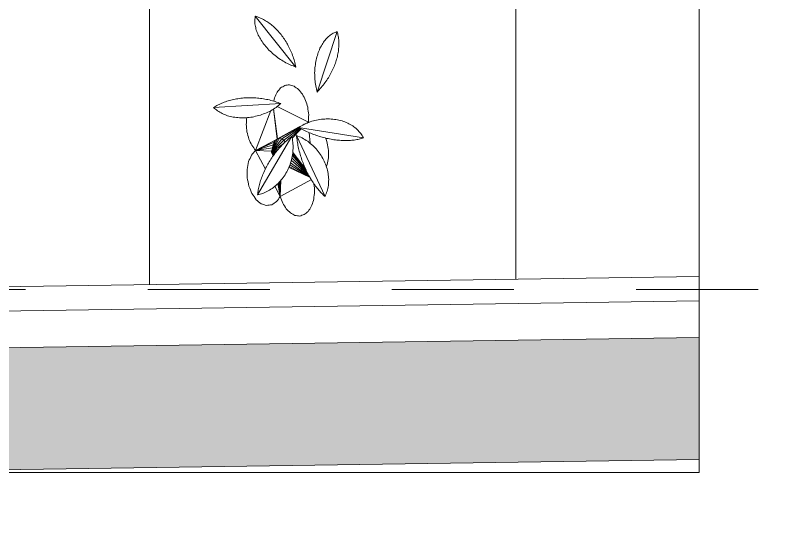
# Model space of a CAD drawing. Header units: metres. Extents: x 10.2 to 20.8, y -0.2 to 6.6.
# Drawn here: x 17.675 to 18.304, y -0.2 to 0.224 of the extents above; entities that cross this region are included whole.
import ezdxf

# ---------------------------------------------------------------- set-up
doc = ezdxf.new("R2010")
doc.units = ezdxf.units.M
doc.linetypes.add('_Pontos', pattern=[0.002, 0, -0.002])
for name, color, linetype, lineweight in [('Arestas comuns', 10, 'Continuous', 9), ('Importações nas famílias', 250, 'Continuous', 5), ('Níveis', 10, 'Continuous', 9), ('Padrão de corte', 7, 'Continuous', 20), ('Paredes', 7, 'Continuous', 5), ('Pilares estruturais', 7, 'Continuous', 5), ('Pisos', 7, 'Continuous', 5), ('Vegetação', 7, 'Continuous', 5)]:
    doc.layers.add(name, color=color, linetype=linetype, lineweight=lineweight)

# ---------------------------------------------------------------- blocks, each defined once
blk = doc.blocks.new('Planta_pergolado_12200 - plantas pergolado_skp_Component_12-V96-Corte 3')
at = {"layer": 'Importações nas famílias'}
blk.add_line((17.86232, 0.37591), (17.84592, 0.32646), dxfattribs=at)
at = {"layer": 'Importações nas famílias', "flags": 128}
for points in [[(17.85305, 0.36976), (17.85377, 0.37046), (17.85449, 0.37116), (17.85521, 0.37186), (17.85593, 0.37256)], [(17.85593, 0.37256), (17.85671, 0.37308), (17.85749, 0.3736), (17.85827, 0.37411), (17.85905, 0.37463)], [(17.85905, 0.37463), (17.85987, 0.37495), (17.86069, 0.37527), (17.8615, 0.37559), (17.86232, 0.37591)], [(17.86232, 0.37591), (17.86255, 0.37499), (17.86278, 0.37407), (17.863, 0.37315), (17.86323, 0.37223)], [(17.86323, 0.37223), (17.86335, 0.37125), (17.86347, 0.37027), (17.86359, 0.36929), (17.86371, 0.36831)], [(17.84825, 0.36223), (17.8488, 0.36324), (17.84936, 0.36426), (17.84991, 0.36527), (17.85047, 0.36629)], [(17.85047, 0.36629), (17.85111, 0.36716), (17.85176, 0.36802), (17.8524, 0.36889), (17.85305, 0.36976)], [(17.86371, 0.36831), (17.86372, 0.36728), (17.86373, 0.36625), (17.86374, 0.36522), (17.86374, 0.3642)], [(17.84645, 0.35767), (17.8469, 0.35881), (17.84735, 0.35995), (17.8478, 0.36109), (17.84825, 0.36223)], [(17.86335, 0.35994), (17.86314, 0.35885), (17.86293, 0.35777), (17.86272, 0.35668), (17.86251, 0.35559)], [(17.86374, 0.3642), (17.86364, 0.36313), (17.86355, 0.36207), (17.86345, 0.36101), (17.86335, 0.35994)], [(17.84424, 0.34753), (17.84446, 0.34883), (17.84467, 0.35013), (17.84489, 0.35143), (17.8451, 0.35274)], [(17.8451, 0.35274), (17.84544, 0.35397), (17.84577, 0.35521), (17.84611, 0.35644), (17.84645, 0.35767)], [(17.86251, 0.35559), (17.8622, 0.35449), (17.86189, 0.35339), (17.86157, 0.35229), (17.86126, 0.35119)], [(17.84389, 0.34217), (17.84398, 0.34351), (17.84407, 0.34485), (17.84416, 0.34619), (17.84424, 0.34753)], [(17.85959, 0.34679), (17.85908, 0.3457), (17.85857, 0.34461), (17.85805, 0.34352), (17.85754, 0.34244)], [(17.86126, 0.35119), (17.86084, 0.35009), (17.86043, 0.34899), (17.86001, 0.34789), (17.85959, 0.34679)], [(17.84406, 0.33679), (17.84402, 0.33813), (17.84398, 0.33948), (17.84394, 0.34082), (17.84389, 0.34217)], [(17.85754, 0.34244), (17.85693, 0.34137), (17.85633, 0.34031), (17.85572, 0.33925), (17.85511, 0.33818)], [(17.84474, 0.33151), (17.84457, 0.33283), (17.8444, 0.33415), (17.84423, 0.33547), (17.84406, 0.33679)], [(17.85235, 0.33407), (17.85158, 0.33309), (17.85081, 0.33211), (17.85004, 0.33113), (17.84927, 0.33015)], [(17.85511, 0.33818), (17.85442, 0.33715), (17.85373, 0.33613), (17.85304, 0.3351), (17.85235, 0.33407)], [(17.84592, 0.32646), (17.84562, 0.32773), (17.84533, 0.32899), (17.84504, 0.33025), (17.84474, 0.33151)], [(17.84927, 0.33015), (17.84843, 0.32923), (17.8476, 0.32831), (17.84676, 0.32739), (17.84592, 0.32646)]]:
    blk.add_lwpolyline(points, dxfattribs=at)
blk = doc.blocks.new('Planta_pergolado_12200 - plantas pergolado_skp_Component_12-V104-Corte 3')
at = {"layer": 'Importações nas famílias'}
blk.add_line((17.87154, 0.22378), (17.90483, 0.18206), dxfattribs=at)
at = {"layer": 'Importações nas famílias', "flags": 128}
for points in [[(17.87108, 0.22023), (17.87119, 0.22111), (17.87131, 0.222), (17.87142, 0.22289), (17.87154, 0.22378)], [(17.87154, 0.22378), (17.87249, 0.22343), (17.87343, 0.22309), (17.87438, 0.22274), (17.87533, 0.22239)], [(17.87533, 0.22239), (17.87626, 0.22192), (17.8772, 0.22145), (17.87813, 0.22099), (17.87906, 0.22052)], [(17.87906, 0.22052), (17.87997, 0.21993), (17.88088, 0.21935), (17.88179, 0.21877), (17.88269, 0.21818)], [(17.87134, 0.21637), (17.87127, 0.21734), (17.87121, 0.2183), (17.87114, 0.21926), (17.87108, 0.22023)], [(17.87232, 0.21231), (17.87207, 0.21333), (17.87183, 0.21434), (17.87158, 0.21536), (17.87134, 0.21637)], [(17.88269, 0.21818), (17.88357, 0.21749), (17.88444, 0.21679), (17.88531, 0.2161), (17.88618, 0.21541)], [(17.88618, 0.21541), (17.88701, 0.21461), (17.88783, 0.21382), (17.88866, 0.21303), (17.88949, 0.21223)], [(17.87399, 0.20815), (17.87357, 0.20919), (17.87315, 0.21023), (17.87273, 0.21127), (17.87232, 0.21231)], [(17.87632, 0.20397), (17.87574, 0.20501), (17.87515, 0.20606), (17.87457, 0.2071), (17.87399, 0.20815)], [(17.88949, 0.21223), (17.89026, 0.21134), (17.89103, 0.21046), (17.89181, 0.20957), (17.89258, 0.20868)], [(17.89258, 0.20868), (17.89329, 0.20771), (17.894, 0.20674), (17.89471, 0.20578), (17.89541, 0.20481)], [(17.87925, 0.19987), (17.87851, 0.20089), (17.87778, 0.20192), (17.87705, 0.20294), (17.87632, 0.20397)], [(17.89541, 0.20481), (17.89605, 0.20376), (17.89669, 0.20272), (17.89733, 0.20168), (17.89797, 0.20064)], [(17.88271, 0.19596), (17.88184, 0.19694), (17.88098, 0.19791), (17.88011, 0.19889), (17.87925, 0.19987)], [(17.88662, 0.19232), (17.88564, 0.19323), (17.88467, 0.19414), (17.88369, 0.19505), (17.88271, 0.19596)], [(17.89797, 0.20064), (17.89853, 0.19954), (17.89909, 0.19844), (17.89965, 0.19733), (17.90021, 0.19623)], [(17.90021, 0.19623), (17.90069, 0.19508), (17.90116, 0.19393), (17.90164, 0.19278), (17.90211, 0.19163)], [(17.89089, 0.18904), (17.88983, 0.18986), (17.88876, 0.19068), (17.88769, 0.1915), (17.88662, 0.19232)], [(17.89542, 0.18619), (17.89429, 0.1869), (17.89316, 0.18761), (17.89203, 0.18833), (17.89089, 0.18904)], [(17.90211, 0.19163), (17.9025, 0.19045), (17.90289, 0.18926), (17.90327, 0.18808), (17.90366, 0.18689)], [(17.90011, 0.18385), (17.89894, 0.18444), (17.89777, 0.18502), (17.8966, 0.18561), (17.89542, 0.18619)], [(17.90483, 0.18206), (17.90365, 0.18251), (17.90247, 0.18296), (17.90129, 0.1834), (17.90011, 0.18385)], [(17.90366, 0.18689), (17.90395, 0.18569), (17.90425, 0.18448), (17.90454, 0.18327), (17.90483, 0.18206)]]:
    blk.add_lwpolyline(points, dxfattribs=at)
blk = doc.blocks.new('Planta_pergolado_12200 - plantas pergolado_skp_Component_12-V98-Corte 3')
at = {"layer": 'Importações nas famílias'}
blk.add_line((17.88392, 0.28888), (17.83077, 0.29751), dxfattribs=at)
at = {"layer": 'Importações nas famílias', "flags": 128}
for points in [[(17.83533, 0.30008), (17.83656, 0.30058), (17.8378, 0.30108), (17.83903, 0.30159), (17.84026, 0.30209)], [(17.84026, 0.30209), (17.84156, 0.30245), (17.84285, 0.3028), (17.84415, 0.30316), (17.84545, 0.30351)], [(17.84545, 0.30351), (17.84678, 0.30371), (17.84811, 0.30391), (17.84944, 0.30411), (17.85077, 0.3043)], [(17.85077, 0.3043), (17.85211, 0.30434), (17.85344, 0.30438), (17.85477, 0.30441), (17.85611, 0.30445)], [(17.85611, 0.30445), (17.85741, 0.30432), (17.85872, 0.30419), (17.86002, 0.30407), (17.86132, 0.30394)], [(17.86132, 0.30394), (17.86257, 0.30365), (17.86382, 0.30337), (17.86506, 0.30308), (17.86631, 0.30279)], [(17.86631, 0.30279), (17.86746, 0.30235), (17.86862, 0.30191), (17.86978, 0.30147), (17.87094, 0.30103)], [(17.83077, 0.29751), (17.83191, 0.29815), (17.83305, 0.29879), (17.83419, 0.29943), (17.83533, 0.30008)], [(17.83507, 0.29519), (17.834, 0.29577), (17.83292, 0.29635), (17.83185, 0.29693), (17.83077, 0.29751)], [(17.87094, 0.30103), (17.87198, 0.30045), (17.87302, 0.29987), (17.87406, 0.29928), (17.8751, 0.2987)], [(17.8751, 0.2987), (17.876, 0.29799), (17.87691, 0.29728), (17.87781, 0.29656), (17.87871, 0.29585)], [(17.87871, 0.29585), (17.87945, 0.29503), (17.88019, 0.2942), (17.88093, 0.29338), (17.88167, 0.29255)], [(17.83957, 0.29311), (17.83845, 0.29363), (17.83732, 0.29415), (17.8362, 0.29467), (17.83507, 0.29519)], [(17.84421, 0.29129), (17.84305, 0.29175), (17.84189, 0.2922), (17.84073, 0.29266), (17.83957, 0.29311)], [(17.84895, 0.28975), (17.84776, 0.29014), (17.84658, 0.29052), (17.8454, 0.29091), (17.84421, 0.29129)], [(17.85372, 0.28851), (17.85253, 0.28882), (17.85133, 0.28913), (17.85014, 0.28944), (17.84895, 0.28975)], [(17.88167, 0.29255), (17.88223, 0.29164), (17.88279, 0.29072), (17.88336, 0.2898), (17.88392, 0.28888)], [(17.85848, 0.28758), (17.85729, 0.28782), (17.8561, 0.28805), (17.85491, 0.28828), (17.85372, 0.28851)], [(17.86318, 0.28698), (17.86201, 0.28713), (17.86083, 0.28728), (17.85966, 0.28743), (17.85848, 0.28758)], [(17.86776, 0.2867), (17.86662, 0.28677), (17.86547, 0.28684), (17.86433, 0.28691), (17.86318, 0.28698)], [(17.87217, 0.28675), (17.87107, 0.28674), (17.86997, 0.28673), (17.86886, 0.28671), (17.86776, 0.2867)], [(17.87637, 0.28714), (17.87532, 0.28704), (17.87427, 0.28695), (17.87322, 0.28685), (17.87217, 0.28675)], [(17.8803, 0.28785), (17.87931, 0.28767), (17.87833, 0.2875), (17.87735, 0.28732), (17.87637, 0.28714)], [(17.88392, 0.28888), (17.88301, 0.28863), (17.88211, 0.28837), (17.8812, 0.28811), (17.8803, 0.28785)]]:
    blk.add_lwpolyline(points, dxfattribs=at)
blk = doc.blocks.new('Planta_pergolado_12200 - plantas pergolado_skp_Component_12-V99-Corte 3')
at = {"layer": 'Importações nas famílias'}
blk.add_line((17.79708, 0.24225), (17.82517, 0.29029), dxfattribs=at)
at = {"layer": 'Importações nas famílias', "flags": 128}
for points in [[(17.82157, 0.28732), (17.82247, 0.28806), (17.82337, 0.2888), (17.82427, 0.28954), (17.82517, 0.29029)], [(17.82517, 0.29029), (17.82539, 0.28905), (17.82561, 0.28782), (17.82584, 0.28659), (17.82606, 0.28536)], [(17.81477, 0.28043), (17.8156, 0.28133), (17.81643, 0.28223), (17.81726, 0.28312), (17.81809, 0.28402)], [(17.81809, 0.28402), (17.81896, 0.28485), (17.81983, 0.28567), (17.8207, 0.28649), (17.82157, 0.28732)], [(17.82606, 0.28536), (17.82611, 0.28407), (17.82616, 0.28278), (17.82621, 0.2815), (17.82626, 0.28021)], [(17.81164, 0.27659), (17.81242, 0.27755), (17.81321, 0.27851), (17.81399, 0.27947), (17.81477, 0.28043)], [(17.82626, 0.28021), (17.82614, 0.2789), (17.82602, 0.27759), (17.8259, 0.27628), (17.82578, 0.27497)], [(17.80609, 0.26832), (17.80675, 0.26937), (17.80741, 0.27043), (17.80807, 0.27148), (17.80874, 0.27254)], [(17.80874, 0.27254), (17.80946, 0.27355), (17.81019, 0.27456), (17.81091, 0.27558), (17.81164, 0.27659)], [(17.82578, 0.27497), (17.82549, 0.27366), (17.82519, 0.27236), (17.8249, 0.27105), (17.82461, 0.26975)], [(17.80374, 0.26399), (17.80432, 0.26507), (17.80491, 0.26615), (17.8055, 0.26724), (17.80609, 0.26832)], [(17.8228, 0.26468), (17.82219, 0.26348), (17.82159, 0.26228), (17.82098, 0.26108), (17.82038, 0.25988)], [(17.82461, 0.26975), (17.82416, 0.26848), (17.82371, 0.26721), (17.82325, 0.26595), (17.8228, 0.26468)], [(17.79999, 0.25516), (17.80042, 0.25626), (17.80084, 0.25737), (17.80127, 0.25847), (17.8017, 0.25958)], [(17.8017, 0.25958), (17.80221, 0.26068), (17.80272, 0.26178), (17.80323, 0.26288), (17.80374, 0.26399)], [(17.82038, 0.25988), (17.81964, 0.25877), (17.81889, 0.25767), (17.81815, 0.25656), (17.81741, 0.25546)], [(17.79865, 0.25076), (17.79898, 0.25186), (17.79932, 0.25296), (17.79966, 0.25406), (17.79999, 0.25516)], [(17.81741, 0.25546), (17.81654, 0.25447), (17.81568, 0.25349), (17.81482, 0.2525), (17.81396, 0.25152)], [(17.79708, 0.24225), (17.79723, 0.24329), (17.79738, 0.24434), (17.79753, 0.24539), (17.79767, 0.24644)], [(17.79767, 0.24644), (17.79792, 0.24752), (17.79816, 0.2486), (17.7984, 0.24968), (17.79865, 0.25076)], [(17.80594, 0.24545), (17.80485, 0.24496), (17.80375, 0.24446), (17.80266, 0.24396), (17.80157, 0.24347)], [(17.8101, 0.24816), (17.80906, 0.24748), (17.80802, 0.24681), (17.80698, 0.24613), (17.80594, 0.24545)], [(17.81396, 0.25152), (17.81299, 0.25068), (17.81203, 0.24984), (17.81107, 0.249), (17.8101, 0.24816)], [(17.80157, 0.24347), (17.80045, 0.24316), (17.79932, 0.24286), (17.7982, 0.24255), (17.79708, 0.24225)]]:
    blk.add_lwpolyline(points, dxfattribs=at)
blk = doc.blocks.new('Planta_pergolado_12200 - plantas pergolado_skp_Component_12-V100-Corte 3')
at = {"layer": 'Importações nas famílias'}
blk.add_line((17.85242, 0.24086), (17.829, 0.29093), dxfattribs=at)
at = {"layer": 'Importações nas famílias', "flags": 128}
for points in [[(17.829, 0.29093), (17.83018, 0.29041), (17.83136, 0.28989), (17.83253, 0.28937), (17.83371, 0.28886)], [(17.82957, 0.28625), (17.82943, 0.28742), (17.82928, 0.28859), (17.82914, 0.28976), (17.829, 0.29093)], [(17.83044, 0.28149), (17.83023, 0.28268), (17.83001, 0.28387), (17.82979, 0.28506), (17.82957, 0.28625)], [(17.83371, 0.28886), (17.83483, 0.28817), (17.83595, 0.28748), (17.83707, 0.2868), (17.8382, 0.28611)], [(17.8382, 0.28611), (17.83923, 0.28527), (17.84027, 0.28443), (17.8413, 0.28359), (17.84234, 0.28274)], [(17.83162, 0.27671), (17.83132, 0.27791), (17.83103, 0.2791), (17.83074, 0.2803), (17.83044, 0.28149)], [(17.84234, 0.28274), (17.84326, 0.28177), (17.84419, 0.28079), (17.84511, 0.27982), (17.84604, 0.27884)], [(17.84604, 0.27884), (17.84683, 0.27776), (17.84763, 0.27667), (17.84842, 0.27558), (17.84922, 0.2745)], [(17.83307, 0.27195), (17.83271, 0.27314), (17.83235, 0.27433), (17.83198, 0.27552), (17.83162, 0.27671)], [(17.8348, 0.26727), (17.83437, 0.26844), (17.83394, 0.26961), (17.83351, 0.27078), (17.83307, 0.27195)], [(17.84922, 0.2745), (17.84986, 0.27333), (17.85051, 0.27215), (17.85115, 0.27098), (17.85179, 0.26981)], [(17.83677, 0.26273), (17.83628, 0.26386), (17.83578, 0.265), (17.83529, 0.26614), (17.8348, 0.26727)], [(17.85179, 0.26981), (17.85227, 0.26858), (17.85275, 0.26735), (17.85323, 0.26612), (17.85371, 0.26489)], [(17.85371, 0.26489), (17.85402, 0.26363), (17.85432, 0.26237), (17.85462, 0.26111), (17.85493, 0.25985)], [(17.83897, 0.25836), (17.83842, 0.25945), (17.83787, 0.26054), (17.83732, 0.26164), (17.83677, 0.26273)], [(17.84137, 0.25423), (17.84077, 0.25526), (17.84017, 0.25629), (17.83957, 0.25733), (17.83897, 0.25836)], [(17.85493, 0.25985), (17.85505, 0.25859), (17.85517, 0.25733), (17.85529, 0.25607), (17.85541, 0.25481)], [(17.84394, 0.25037), (17.8433, 0.25133), (17.84266, 0.2523), (17.84201, 0.25326), (17.84137, 0.25423)], [(17.85541, 0.25481), (17.85534, 0.25358), (17.85528, 0.25235), (17.85521, 0.25111), (17.85514, 0.24988)], [(17.84666, 0.24683), (17.84598, 0.24771), (17.8453, 0.2486), (17.84462, 0.24948), (17.84394, 0.25037)], [(17.8495, 0.24364), (17.84879, 0.24444), (17.84808, 0.24524), (17.84737, 0.24603), (17.84666, 0.24683)], [(17.85514, 0.24988), (17.85489, 0.24871), (17.85464, 0.24754), (17.85439, 0.24637), (17.85414, 0.2452)], [(17.85242, 0.24086), (17.85169, 0.24155), (17.85096, 0.24225), (17.85023, 0.24295), (17.8495, 0.24364)], [(17.85414, 0.2452), (17.85371, 0.24411), (17.85328, 0.24303), (17.85285, 0.24194), (17.85242, 0.24086)]]:
    blk.add_lwpolyline(points, dxfattribs=at)
blk = doc.blocks.new('Planta_pergolado_12200 - plantas pergolado_skp_Component_12-V101-Corte 3')
at = {"layer": 'Importações nas famílias'}
blk.add_line((17.76115, 0.31376), (17.81615, 0.31703), dxfattribs=at)
at = {"layer": 'Importações nas famílias', "flags": 128}
for points in [[(17.77756, 0.32038), (17.77874, 0.32059), (17.77992, 0.32079), (17.7811, 0.321), (17.78228, 0.32121)], [(17.78228, 0.32121), (17.78349, 0.32132), (17.7847, 0.32144), (17.78591, 0.32156), (17.78713, 0.32168)], [(17.78713, 0.32168), (17.78836, 0.3217), (17.7896, 0.32173), (17.79083, 0.32176), (17.79207, 0.32179)], [(17.79207, 0.32179), (17.79331, 0.32172), (17.79455, 0.32166), (17.79579, 0.3216), (17.79704, 0.32154)], [(17.79704, 0.32154), (17.79827, 0.32138), (17.79951, 0.32123), (17.80075, 0.32108), (17.80199, 0.32093)], [(17.76115, 0.31376), (17.76206, 0.31429), (17.76297, 0.31482), (17.76388, 0.31535), (17.76479, 0.31588)], [(17.76479, 0.31588), (17.76579, 0.31633), (17.76678, 0.31679), (17.76778, 0.31725), (17.76877, 0.3177)], [(17.76877, 0.3177), (17.76984, 0.31808), (17.77091, 0.31845), (17.77198, 0.31883), (17.77305, 0.31921)], [(17.77305, 0.31921), (17.77418, 0.3195), (17.77531, 0.31979), (17.77644, 0.32009), (17.77756, 0.32038)], [(17.80199, 0.32093), (17.8032, 0.32068), (17.80442, 0.32044), (17.80564, 0.3202), (17.80686, 0.31996)], [(17.80686, 0.31996), (17.80804, 0.31964), (17.80923, 0.31931), (17.81041, 0.31898), (17.8116, 0.31866)], [(17.8116, 0.31866), (17.81273, 0.31825), (17.81387, 0.31784), (17.81501, 0.31744), (17.81615, 0.31703)], [(17.81615, 0.31703), (17.81519, 0.31625), (17.81423, 0.31546), (17.81327, 0.31468), (17.81231, 0.3139)], [(17.76435, 0.31105), (17.76355, 0.31173), (17.76275, 0.31241), (17.76195, 0.31308), (17.76115, 0.31376)], [(17.76817, 0.30881), (17.76722, 0.30937), (17.76626, 0.30993), (17.76531, 0.31049), (17.76435, 0.31105)], [(17.77251, 0.30708), (17.77142, 0.30751), (17.77034, 0.30794), (17.76925, 0.30838), (17.76817, 0.30881)], [(17.8032, 0.3089), (17.80193, 0.30847), (17.80066, 0.30803), (17.7994, 0.30759), (17.79813, 0.30715)], [(17.80796, 0.31117), (17.80677, 0.3106), (17.80558, 0.31004), (17.80439, 0.30947), (17.8032, 0.3089)], [(17.81231, 0.3139), (17.81123, 0.31322), (17.81014, 0.31254), (17.80905, 0.31185), (17.80796, 0.31117)], [(17.77726, 0.30591), (17.77607, 0.3062), (17.77488, 0.3065), (17.7737, 0.30679), (17.77251, 0.30708)], [(17.78232, 0.30533), (17.78106, 0.30547), (17.77979, 0.30562), (17.77853, 0.30577), (17.77726, 0.30591)], [(17.78757, 0.30534), (17.78626, 0.30534), (17.78494, 0.30533), (17.78363, 0.30533), (17.78232, 0.30533)], [(17.79288, 0.30595), (17.79155, 0.3058), (17.79022, 0.30565), (17.7889, 0.30549), (17.78757, 0.30534)], [(17.79813, 0.30715), (17.79682, 0.30685), (17.79551, 0.30655), (17.79419, 0.30625), (17.79288, 0.30595)]]:
    blk.add_lwpolyline(points, dxfattribs=at)
blk = doc.blocks.new('Planta_pergolado_12200 - plantas pergolado_skp_Component_17-V105-Corte 3')
at = {"layer": 'Importações nas famílias'}
for p, q in [((17.87174, 0.11376), (17.88413, 0.14643)), ((17.88645, 0.14772), (17.8894, 0.12311)), ((17.88971, 0.12332), (17.88649, 0.14775)), ((17.88932, 0.14977), (17.91502, 0.13703)), ((17.90703, 0.1327), (17.88971, 0.12332)), ((17.90721, 0.13262), (17.89139, 0.12368)), ((17.89313, 0.12332), (17.90756, 0.13236)), ((17.91502, 0.13703), (17.90931, 0.13394)), ((17.91502, 0.13703), (17.91088, 0.1347)), ((17.91303, 0.13579), (17.91502, 0.13703)), ((17.91364, 0.13603), (17.91502, 0.13703)), ((17.91405, 0.13618), (17.91502, 0.13703)), ((17.91426, 0.13628), (17.91502, 0.13703)), ((17.91589, 0.13685), (17.91502, 0.13703)), ((17.8948, 0.12227), (17.9082, 0.13205)), ((17.90148, 0.12514), (17.90888, 0.13165)), ((17.9017, 0.1239), (17.90921, 0.13131)), ((17.91638, 0.11967), (17.91569, 0.12839)), ((17.8894, 0.12311), (17.87174, 0.11376)), ((17.88819, 0.12227), (17.87174, 0.11376)), ((17.88696, 0.1206), (17.87174, 0.11376)), ((17.88478, 0.11222), (17.89139, 0.12368)), ((17.88478, 0.11222), (17.88971, 0.12332)), ((17.88478, 0.11222), (17.89313, 0.12332)), ((17.88478, 0.11222), (17.88819, 0.12227)), ((17.88478, 0.11222), (17.8948, 0.12227)), ((17.88478, 0.11222), (17.88696, 0.1206)), ((17.88696, 0.1206), (17.88608, 0.11843)), ((17.88819, 0.12227), (17.88696, 0.1206)), ((17.8894, 0.12311), (17.88819, 0.12227)), ((17.88971, 0.12332), (17.8894, 0.12311)), ((17.89139, 0.12368), (17.88971, 0.12332)), ((17.89313, 0.12332), (17.89139, 0.12368)), ((17.8948, 0.12227), (17.89313, 0.12332)), ((17.89612, 0.12081), (17.8948, 0.12227)), ((17.88608, 0.11843), (17.87174, 0.11376)), ((17.88555, 0.11589), (17.87174, 0.11376)), ((17.87174, 0.11376), (17.87996, 0.09844)), ((17.885, 0.11321), (17.87174, 0.11376)), ((17.88478, 0.11222), (17.89482, 0.11953)), ((17.88478, 0.11222), (17.88608, 0.11843)), ((17.89074, 0.11513), (17.88478, 0.11222)), ((17.88478, 0.11222), (17.88931, 0.11345)), ((17.88862, 0.11249), (17.88478, 0.11222)), ((17.88651, 0.10979), (17.88478, 0.11222)), ((17.88478, 0.11222), (17.8872, 0.1105)), ((17.88746, 0.11086), (17.88478, 0.11222)), ((17.88478, 0.11222), (17.88776, 0.11128)), ((17.88814, 0.1118), (17.88478, 0.11222)), ((17.88478, 0.11222), (17.88698, 0.11019)), ((17.88478, 0.11222), (17.88678, 0.10991)), ((17.88478, 0.11222), (17.88636, 0.10958)), ((17.88478, 0.11222), (17.88624, 0.1094)), ((17.88478, 0.11222), (17.8862, 0.10935)), ((17.91486, 0.09433), (17.90185, 0.10741)), ((17.91413, 0.09568), (17.90202, 0.10953)), ((17.91356, 0.0969), (17.90225, 0.11105)), ((17.91312, 0.09782), (17.90252, 0.11183)), ((17.91305, 0.09797), (17.90263, 0.11185)), ((17.91608, 0.09206), (17.89978, 0.10194)), ((17.91582, 0.09254), (17.90035, 0.10369)), ((17.91542, 0.09328), (17.90093, 0.10572)), ((17.89913, 0.09979), (17.91633, 0.09161)), ((17.91624, 0.09176), (17.89924, 0.10068)), ((17.89164, 0.08844), (17.89192, 0.07611)), ((17.9175, 0.08986), (17.89192, 0.07611)), ((17.89248, 0.08933), (17.89192, 0.07611)), ((17.88746, 0.08444), (17.89192, 0.07611)), ((17.8901, 0.08679), (17.89192, 0.07611)), ((17.89022, 0.08691), (17.89192, 0.07611)), ((17.89192, 0.07611), (17.8905, 0.0872)), ((17.89192, 0.07611), (17.89097, 0.08767))]:
    blk.add_line(p, q, dxfattribs=at)
at = {"layer": 'Importações nas famílias', "flags": 128}
for points in [[(17.89223, 0.16495), (17.89151, 0.16409), (17.89079, 0.16323), (17.89007, 0.16237), (17.88935, 0.16151)], [(17.89568, 0.16698), (17.89482, 0.16647), (17.89396, 0.16597), (17.89309, 0.16546), (17.89223, 0.16495)], [(17.89946, 0.16746), (17.89851, 0.16734), (17.89757, 0.16722), (17.89662, 0.1671), (17.89568, 0.16698)], [(17.9033, 0.16635), (17.90234, 0.16663), (17.90138, 0.1669), (17.90042, 0.16718), (17.89946, 0.16746)], [(17.90696, 0.16373), (17.90605, 0.16439), (17.90513, 0.16504), (17.90422, 0.1657), (17.9033, 0.16635)], [(17.91018, 0.15979), (17.90938, 0.16078), (17.90857, 0.16176), (17.90777, 0.16275), (17.90696, 0.16373)], [(17.88935, 0.16151), (17.88882, 0.16036), (17.88829, 0.1592), (17.88776, 0.15805), (17.88723, 0.15689)], [(17.91274, 0.15478), (17.9121, 0.15604), (17.91146, 0.15729), (17.91082, 0.15854), (17.91018, 0.15979)], [(17.88723, 0.15689), (17.88692, 0.15552), (17.88662, 0.15415)], [(17.91447, 0.14906), (17.91404, 0.15049), (17.9136, 0.15192), (17.91317, 0.15335), (17.91274, 0.15478)], [(17.91524, 0.143), (17.91505, 0.14452), (17.91486, 0.14603), (17.91466, 0.14754), (17.91447, 0.14906)], [(17.86452, 0.14067), (17.86443, 0.13945), (17.86433, 0.13797), (17.86422, 0.13649), (17.86411, 0.13502)], [(17.91502, 0.13703), (17.91507, 0.13852), (17.91513, 0.14002), (17.91519, 0.14151), (17.91524, 0.143)], [(17.86411, 0.13502), (17.86426, 0.1335), (17.8644, 0.13198), (17.86455, 0.13046), (17.86469, 0.12895)], [(17.86469, 0.12895), (17.86508, 0.12749), (17.86546, 0.12603), (17.86585, 0.12458), (17.86623, 0.12312)], [(17.86623, 0.12312), (17.86683, 0.12183), (17.86744, 0.12053), (17.86804, 0.11924), (17.86864, 0.11794)], [(17.93052, 0.11978), (17.93005, 0.12119), (17.92957, 0.12259), (17.9291, 0.12399)], [(17.9315, 0.11376), (17.93125, 0.11527), (17.93101, 0.11677), (17.93077, 0.11828), (17.93052, 0.11978)], [(17.87174, 0.11376), (17.87091, 0.1128), (17.87007, 0.11185), (17.86924, 0.11089), (17.86841, 0.10993)], [(17.86864, 0.11794), (17.86941, 0.1169), (17.87019, 0.11585), (17.87097, 0.11481), (17.87174, 0.11376)], [(17.93147, 0.10774), (17.93148, 0.10924), (17.93148, 0.11075), (17.93149, 0.11226), (17.9315, 0.11376)], [(17.86841, 0.10993), (17.86782, 0.1086), (17.86723, 0.10727), (17.86663, 0.10593), (17.86604, 0.1046)], [(17.93045, 0.10213), (17.9307, 0.10353), (17.93096, 0.10493), (17.93121, 0.10634), (17.93147, 0.10774)], [(17.86604, 0.1046), (17.86575, 0.103), (17.86545, 0.10141), (17.86515, 0.09981), (17.86485, 0.09822)], [(17.9297, 0.10028), (17.92996, 0.10092), (17.93045, 0.10213)], [(17.86485, 0.09822), (17.86487, 0.0965), (17.86489, 0.09477), (17.86491, 0.09305), (17.86494, 0.09133)], [(17.86494, 0.09133), (17.86527, 0.08963), (17.86561, 0.08793), (17.86595, 0.08623), (17.86629, 0.08453)], [(17.86629, 0.08453), (17.86691, 0.08299), (17.86754, 0.08146), (17.86816, 0.07992), (17.86879, 0.07839)], [(17.91984, 0.08452), (17.91954, 0.08601), (17.9194, 0.08675)], [(17.92001, 0.07846), (17.91997, 0.07998), (17.91992, 0.08149), (17.91988, 0.08301), (17.91984, 0.08452)], [(17.86879, 0.07839), (17.86965, 0.07715), (17.87051, 0.07591), (17.87137, 0.07468), (17.87223, 0.07344)], [(17.88885, 0.07181), (17.88962, 0.07288), (17.89039, 0.07396), (17.89116, 0.07504), (17.89192, 0.07611)], [(17.89192, 0.07611), (17.89244, 0.07474), (17.89296, 0.07337), (17.89348, 0.072), (17.894, 0.07063)], [(17.91918, 0.07274), (17.91939, 0.07417), (17.9196, 0.0756), (17.9198, 0.07703), (17.92001, 0.07846)], [(17.87223, 0.07344), (17.87325, 0.07261), (17.87427, 0.07177), (17.87529, 0.07094), (17.87631, 0.0701)], [(17.87631, 0.0701), (17.87741, 0.06975), (17.8785, 0.06939), (17.8796, 0.06903), (17.88069, 0.06867)], [(17.88069, 0.06867), (17.88177, 0.06881), (17.88284, 0.06896), (17.88392, 0.0691), (17.88499, 0.06925)], [(17.88499, 0.06925), (17.88596, 0.06989), (17.88692, 0.07053), (17.88788, 0.07117), (17.88885, 0.07181)], [(17.894, 0.07063), (17.89471, 0.06947), (17.89543, 0.06832), (17.89614, 0.06716), (17.89685, 0.06601)], [(17.91741, 0.06773), (17.91785, 0.06898), (17.9183, 0.07024), (17.91874, 0.07149), (17.91918, 0.07274)], [(17.89685, 0.06601), (17.89771, 0.06515), (17.89856, 0.06429), (17.89942, 0.06343), (17.90027, 0.06257)], [(17.91156, 0.06117), (17.91237, 0.06183), (17.91319, 0.06248), (17.914, 0.06313), (17.91481, 0.06379)], [(17.91481, 0.06379), (17.91546, 0.06477), (17.91611, 0.06576), (17.91676, 0.06675), (17.91741, 0.06773)], [(17.90027, 0.06257), (17.90121, 0.06206), (17.90215, 0.06156), (17.9031, 0.06105), (17.90404, 0.06054)], [(17.90404, 0.06054), (17.905, 0.06042), (17.90596, 0.0603), (17.90693, 0.06018), (17.90789, 0.06007)], [(17.90789, 0.06007), (17.90881, 0.06034), (17.90973, 0.06062), (17.91064, 0.0609), (17.91156, 0.06117)]]:
    blk.add_lwpolyline(points, dxfattribs=at)
blk = doc.blocks.new('Planta_pergolado_12200 - plantas pergolado_skp_Component_16-V106-Corte 3')
for name, p in [('Planta_pergolado_12200 - plantas pergolado_skp_Component_12-V104-Corte 3', (0, 0)), ('Planta_pergolado_12200 - plantas pergolado_skp_Component_12-V96-Corte 3', (0.07625, -0.16486)), ('Planta_pergolado_12200 - plantas pergolado_skp_Component_17-V105-Corte 3', (0, 0)), ('Planta_pergolado_12200 - plantas pergolado_skp_Component_12-V101-Corte 3', (0.07625, -0.16486)), ('Planta_pergolado_12200 - plantas pergolado_skp_Component_12-V98-Corte 3', (0.07625, -0.16486)), ('Planta_pergolado_12200 - plantas pergolado_skp_Component_12-V100-Corte 3', (0.07625, -0.16486)), ('Planta_pergolado_12200 - plantas pergolado_skp_Component_12-V99-Corte 3', (0.07625, -0.16486))]:
    blk.add_blockref(name, p)
blk = doc.blocks.new('Planta_pergolado_12200 - plantas pergolado_skp_-3067411-Corte 3')
blk.add_blockref('Planta_pergolado_12200 - plantas pergolado_skp_Component_16-V106-Corte 3', (0, 0))
blk = doc.blocks.new('Planta_pergolado_12200 - plantas pergolado_skp_-3067423-Corte 3')
blk.add_blockref('Planta_pergolado_12200 - plantas pergolado_skp_-3067411-Corte 3', (0, 0))
blk = doc.blocks.new('Planta_pergolado_12200 - plantas pergolado_skp_-3067432-Corte 3')
blk.add_blockref('Planta_pergolado_12200 - plantas pergolado_skp_-3067423-Corte 3', (0, 0))
blk = doc.blocks.new('Planta_pergolado_12200 - Planta_pergolado_12200-3075656-Corte 3')
blk.add_blockref('Planta_pergolado_12200 - plantas pergolado_skp_-3067432-Corte 3', (0, 0))

msp = doc.modelspace()

# ---------------------------------------------------------------- hatches: boundary and pattern name
at = {"layer": 'Padrão de corte', "lineweight": 5}
msp.add_hatch(color=29, dxfattribs=at).paths.add_polyline_path([(14.115, -0.20002), (18.235, -0.13943), (18.235, -0.03942), (14.115, -0.10001)])

# ---------------------------------------------------------------- linework, layer by layer
at = {"layer": 'Arestas comuns'}
for p, q in [((18.235, -0.00941), (14.115, -0.07)), ((18.235, -0.03942), (14.115, -0.10001))]:
    msp.add_line(p, q, dxfattribs=at)
at = {"layer": 'Níveis', "color": 9, "linetype": '_Pontos'}
msp.add_line((10.18341, 0), (20.71446, 0), dxfattribs=at)
at = {"layer": 'Paredes', "color": 250}
for p, q in [((18.235, 0.01059), (18.235, 2.57195)), ((18.085, 0.00838), (18.085, 0.9))]:
    msp.add_line(p, q, dxfattribs=at)
at = {"layer": 'Pilares estruturais', "color": 250}
msp.add_line((17.785, 0.00397), (17.785, 0.30534), dxfattribs=at)
at = {"layer": 'Pisos', "lineweight": 20}
for p, q in [((18.235, 0.01059), (14.115, -0.05)), ((18.235, -0.13943), (18.235, 0.01059)), ((14.115, -0.20002), (18.235, -0.13943))]:
    msp.add_line(p, q, dxfattribs=at)
at = {"layer": 'Pisos', "color": 250}
for p, q in [((18.235, -0.13943), (18.235, -0.15)), ((18.235, -0.15), (17.5161, -0.15))]:
    msp.add_line(p, q, dxfattribs=at)

# ---------------------------------------------------------------- block references
at = {"layer": 'Vegetação', "color": 250}
msp.add_blockref('Planta_pergolado_12200 - Planta_pergolado_12200-3075656-Corte 3', (0, 0), dxfattribs=at)

doc.saveas('drawing.dxf')
